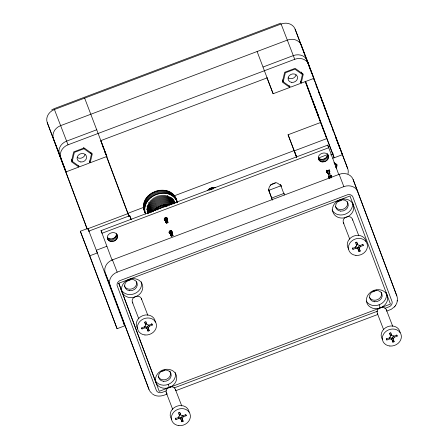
<?xml version="1.0" encoding="UTF-8"?>
<svg xmlns="http://www.w3.org/2000/svg" width="448" height="448" viewBox="0 0 448 448"><rect width="100%" height="100%" fill="white"/><g stroke="black" fill="none" stroke-linecap="round" stroke-linejoin="round"><path stroke-width="0.67" d="M145.454 213.237C134.635 192.808 172.547 179.424 177.296 202.126M145.561 214.099C139.485 196.834 168.006 184.733 176.624 200.637L175.437 197.568M108.522 240.268L107.52 237.675C110.622 240.688 116.721 238.09 116.514 233.71C121.234 239.854 109.015 245.274 107.341 238.073M166.841 220.606L167.496 219.313L166.925 217.672M171.713 233.626C174.77 229.152 165.637 231.997 170.582 233.985M319.491 160.675L318.489 158.082C321.591 161.101 327.695 158.497 327.482 154.123C332.203 160.261 319.99 165.687 318.31 158.48M329.157 172.743L329.812 171.45L329.235 169.814M330.394 175.09L331.397 177.682C333.318 173.897 325.942 176.187 329.588 178.254L328.586 175.661M167.927 222.348L167.67 221.67L166.897 221.48L166.186 221.917L166.074 222.656L167.065 223.154L167.927 222.348L166.253 217.986M172.81 235.273C172.822 236.393 170.783 236.527 170.912 235.306C172.838 231.717 174.602 241.013 171.102 230.698M397.432 300.513L396.726 303.369L395.298 305.883M72.246 161.353L74.362 152.382L83.961 148.764L91.437 154.112L89.32 163.083L79.722 166.706L72.246 161.353L71.534 159.516M84.644 98.123L106.887 156.458L90.188 162.758L92.31 153.776L84.151 147.941L73.679 151.889L71.366 161.678L78.854 167.031L66.086 171.853L58.682 152.673M283.214 81.76L285.331 72.789L294.93 69.171L302.411 74.519L300.294 83.49L290.696 87.114L283.214 81.76L282.503 79.923M306.779 59.808L313.93 78.35L301.162 83.166L303.279 74.189L295.12 68.348L284.654 72.302L282.341 82.085L289.828 87.444L273.129 93.744L266.974 77.79M335.726 167.714L336.33 165.15L335.619 163.307M336.28 168.739L337.204 164.825L333.995 162.529M144.598 322.067L145.673 324.901L144.648 326.771L141.63 327.914L142.016 328.955L145.04 327.813L147.039 328.546L146.446 327.012L144.446 326.278L145.04 327.813M149.223 330.697L148.63 329.162L147.42 329.616L148.014 331.15L149.223 330.697L147.655 326.558L148.422 325.153M146.289 322.913L146.882 324.447L148.882 325.17L151.9 324.033L152.292 325.074L149.274 326.217L148.249 328.093L147.655 326.558M178.371 416.914L180.365 417.648L180.958 419.177L178.959 418.449L175.941 419.586L175.549 418.544L178.573 417.407L179.592 415.531L178.517 412.698M181.574 417.189L182.599 415.318L183.193 416.853L182.168 418.723L181.574 417.189L183.142 421.327L181.933 421.786L181.339 420.252L182.549 419.793L183.142 421.327M355.566 242.48L356.647 245.314L355.622 247.184L352.604 248.326L352.99 249.368L356.014 248.226L358.014 248.959L357.42 247.425L355.421 246.691L356.014 248.226M358.63 246.971L359.654 245.095L360.248 246.63L359.223 248.506L358.63 246.971L360.198 251.11L358.988 251.563L358.394 250.029L359.604 249.575L360.198 251.11M389.491 333.11L390.566 335.944L389.547 337.82L386.523 338.957L386.91 339.998L389.934 338.862L391.933 339.595L391.339 338.061L389.34 337.327L389.934 338.862M392.549 337.602L393.574 335.731L394.167 337.266L393.142 339.136L392.549 337.602L394.117 341.74L392.907 342.199L392.314 340.665L393.523 340.206L394.117 341.74M386.708 311.108L391.25 309.31L394.598 306.729M394.464 306.897L395.461 305.682M207.463 190.574C209.334 188.188 212.643 187.029 215.583 187.779M153.093 211.232C157.209 206.494 163.761 204.019 169.977 204.859M51.671 109.934L54.118 108.679L280.75 23.178M360.248 246.63L363.266 245.487L362.874 244.446L359.856 245.582L357.857 244.86L357.263 243.326M183.193 416.853L186.211 415.705L185.825 414.663L182.801 415.806L180.802 415.078L180.214 413.543M394.167 337.266L397.186 336.118L396.799 335.076L393.775 336.218L391.776 335.49L391.188 333.956M54.421 109.525L281.109 24.007A11.306 9.733 -21.1 0 1 295.103 29.126L308.717 64.417A11.306 9.733 -21.1 0 0 294.728 59.293L68.034 144.81A11.306 9.733 -21.1 0 0 60.872 157.92L47.253 122.634A11.306 9.733 -21.1 0 1 54.421 109.525L68.034 144.81M96.841 129.73L66.618 141.131A11.306 9.733 -21.1 0 0 59.45 154.235L66.086 171.853M263.082 67.01L293.306 55.608A11.306 9.733 -21.1 0 1 307.294 60.732L347.704 168.582A11.306 9.733 -21.1 0 1 347.99 173.678M100.94 140.571L267.182 77.857M296.503 157.091L288.07 134.764L320.561 122.506L334.18 157.791L305.62 81.486M80.326 231.241L87.881 228.39L97.356 252.941L89.796 255.791L80.326 231.241L117.09 328.709L124.645 325.858L96.32 250.253L106.898 246.266M127.775 213.36L144.138 207.189M174.244 195.832L294.017 150.646M87.892 228.738L128.05 213.584L129.041 216.171M88.917 231.078L129.724 215.684L131.202 219.52M101.046 230.636L327.74 145.118L328.737 147.711L102.049 233.234L101.046 230.636L112.258 260.585M318.573 157.97L327.723 154.515M330.708 154.879L333.407 153.86M332.914 158.267L342.49 154.65L335.339 136.114M270.144 185.091L275.352 183.126M268.492 190.462L280.851 185.797M328.485 174.625L329.997 174.054L329.51 172.754L327.998 173.32L328.485 174.625L326.777 170.15M271.449 198.128L284.463 193.222M152.113 393.45A11.306 9.733 -21.1 0 1 148.994 389.43L105.269 272.983A11.306 9.733 -21.1 0 1 112.437 259.879L339.125 174.356A11.306 9.733 -21.1 0 1 353.119 179.48L396.838 295.921A11.306 9.733 -21.1 0 1 397.13 301.017M148.994 389.43L110.006 285.258A11.306 9.733 -21.1 0 1 117.174 272.149L343.862 186.631A11.306 9.733 -21.1 0 1 357.851 191.755M118.77 283.237L349.994 196.006L390.443 304.08L159.219 391.311L118.77 283.237L155.954 382.586L155.243 380.75M144.698 322.297L145.908 321.843M355.673 242.71L356.882 242.256M166.337 390.858L161.61 392.588A4.833 4.161 -21.1 0 1 156.464 390.706L117.096 285.516A4.833 4.161 -21.1 0 1 119.734 280.694L347.603 194.729A4.833 4.161 -21.1 0 1 352.75 196.616L392.118 301.801A4.833 4.161 -21.1 0 1 389.48 306.622L384.787 308.442M174.188 387.895L377.591 311.158M167.261 393.898C162.77 396.189 156.901 397.348 152.566 394.089M175.75 390.695L377.569 314.558M178.618 412.927L179.827 412.474M389.592 333.34L390.802 332.886M326.284 171.114L327.001 172.693L328.02 173.102L327.27 171.153M167.423 218.971C166.068 216.25 162.422 220.562 165.71 220.965M334.191 163.621L336.33 165.15M328.485 156.716C327.617 149.755 315.734 153.602 318.814 159.779M329.734 171.108C329.011 169.333 325.914 170.671 326.788 172.407M321.031 97.714L323.092 103.102M326.206 111.502L326.62 112.549L323.338 103.757M335.328 136.522L340.054 148.764L301.319 45.237A11.306 9.733 -21.1 0 0 287.325 40.113L60.637 125.636A11.306 9.733 -21.1 0 0 53.469 138.74L87.063 228.497M340.301 149.408L347.704 168.582M396.838 295.921L353.119 179.48M352.548 202.888L353.259 204.73M301.465 72.066L302.411 74.519M386.232 292.902L387.178 295.355A10.825 9.313 -21.1 0 1 374.819 308.644A10.825 9.313 -21.1 0 1 369.163 293.53A10.825 9.313 -21.1 0 1 387.178 295.355M281.109 24.007L294.728 59.293M339.125 174.356L343.862 186.631M300.451 81.323L301.162 83.166M362.874 244.462L363.266 245.487M327.499 153.675L328.25 155.624M352.402 219.111L358.814 235.732M327.404 155.26L328.406 157.853M396.794 335.098L397.186 336.118M386.322 309.747L392.739 326.362M327.006 156.374L328.009 158.967M326.323 157.394L327.32 159.986M325.388 158.25L326.39 160.843M329.308 170.156L329.812 171.45M331.257 175.364L331.761 176.663M329.034 169.865L329.784 171.808M330.982 175.073L331.733 177.016M328.91 170.212L329.661 172.155M330.859 175.42L331.61 177.363M324.274 158.894L325.276 161.493M328.692 170.531L329.448 172.474M328.53 170.218L329.997 174.054M330.478 175.459L331.212 177.358M330.355 176.002L331.106 177.951M356.054 243.779L356.647 245.314M323.042 159.286L324.038 161.879M379.131 304.83L380.318 307.899M328.972 175.717L329.969 178.31M328.972 175.997L329.7 177.929M389.978 334.41L390.566 335.944M326.883 171.102L327.639 173.046M326.536 170.962L327.286 172.906M328.485 176.17L329.235 178.114M326.25 170.744L327.001 172.693M328.446 176.602L328.95 177.901M321.765 159.398L322.767 161.991M320.533 159.225L321.535 161.818M319.418 158.777L320.421 161.37M343.336 222.533L349.748 239.154M352.402 247.834L352.99 249.368M377.255 313.163L383.667 329.784M289.117 85.602L289.828 87.444M386.322 338.464L386.91 339.998M257.102 51.514L273.129 93.744M288.07 134.764L296.778 157.326M272.451 200.15L268.537 189.739L272.182 199.511M212.778 187.611L213.27 188.888M212.302 187.684L212.794 188.961M211.831 187.785L212.324 189.062M211.366 187.919L211.859 189.19M210.907 188.076L211.4 189.353M210.459 188.261L210.952 189.532M210.022 188.468L210.515 189.745M209.597 188.703L210.09 189.98M209.194 188.966L209.686 190.238M175.801 198.302L177.318 202.289M176.82 201.242L177.296 202.468M175.028 196.857L176.215 199.926M174.574 196.168L175.756 199.237M174.076 195.507L175.258 198.576M173.533 194.88L174.714 197.949M172.945 194.286L174.126 197.35M172.318 193.721L173.505 196.79M171.657 193.194L172.838 196.263M174.25 201.113L175.084 203.134M170.957 192.702L172.138 195.77M173.858 200.413L174.854 202.994M173.415 199.735L174.664 202.966M170.223 192.254L171.405 195.322M172.922 199.097L174.418 202.972M172.379 198.486L174.126 203.006M169.462 191.839L170.643 194.908M172.043 198.559L174.037 203.728M171.164 197.378L173.656 203.84M168.666 191.475L169.848 194.538M170.738 197.529L172.984 203.342M167.843 191.145L169.03 194.214M170.027 197.081L172.771 204.187M167.003 190.865L168.185 193.934M169.282 196.678L172.021 203.778M168.498 196.314L171.741 204.714M166.135 190.624L167.322 193.693M167.44 195.362L170.934 204.406M165.25 190.434L166.438 193.502M166.858 195.742L170.346 204.786M164.354 190.282L165.536 193.351M166.001 195.535L169.742 205.223M163.442 190.187L164.623 193.25M165.127 195.373L168.862 205.061M162.518 190.131L163.699 193.2M164.231 195.266L167.972 204.954M161.588 190.126L162.77 193.194M167.21 204.697L167.686 205.929M163.33 195.21L167.07 204.898M160.653 190.165L161.84 193.234M166.281 204.742L166.986 206.578M162.417 195.205L166.158 204.893M159.718 190.249L160.905 193.318M165.34 204.826L166.051 206.668M161.504 195.255L165.245 204.943M158.788 190.383L159.97 193.452M164.41 204.96L165.122 206.802M160.586 195.356L164.578 205.694M157.858 190.562L159.04 193.631M163.481 205.139L164.192 206.982M159.673 195.507L163.414 205.201M156.934 190.792L158.122 193.861M162.557 205.363L163.268 207.206M158.771 195.714L162.758 206.052M166.998 218.014L167.496 219.313M166.718 217.722L167.468 219.671M171.595 230.742L172.346 232.691M166.594 218.07L167.345 220.018M156.022 191.061L157.209 194.13M157.875 195.972L162.361 207.474M166.23 217.678L167.933 222.158M171.466 231.09L172.222 233.038M166.09 217.879L167.905 222.443M165.995 217.84L167.591 222.012M171.046 230.95L172.542 234.847M165.9 217.812L167.541 222.102M170.962 230.899L172.508 234.942M165.794 217.79L167.216 221.474M167.238 221.57L167.714 222.796M170.867 230.86L172.469 235.032M165.693 217.784L167.11 221.463M170.671 230.81L172.648 235.738M165.586 217.784L167.003 221.463M165.48 217.795L166.897 221.48M170.565 230.804L171.987 234.483M165.374 217.818L166.79 221.502M170.458 230.804L171.881 234.489M155.126 191.374L156.307 194.443M156.996 196.274L161.459 207.788M165.267 217.851L166.69 221.536M170.352 230.815L171.774 234.5M170.246 230.843L171.668 234.522M165.172 217.896L166.589 221.581M170.145 230.877L171.562 234.556M165.077 217.946L166.494 221.631M170.044 230.916L171.461 234.601M164.987 218.008L166.404 221.693M169.949 230.972L171.371 234.651M165.144 218.691L166.326 221.76M170.094 231.644L171.282 234.713M164.83 218.154L166.253 221.838M164.769 218.238L166.186 221.917M169.775 231.101L171.198 234.78M164.713 218.322L166.55 223.11M169.702 231.174L171.125 234.858M164.668 218.417L166.454 223.07M169.641 231.258L171.007 235.026M154.246 191.733L155.428 194.802M156.134 196.627L160.815 208.762M164.567 218.602L166.292 222.964M169.546 231.437L171.422 236.13M164.377 218.182L166.163 222.824M169.512 231.532L171.242 236.046M164.573 218.96L165.323 220.909M169.243 231.106L171.097 235.917M169.445 231.986L170.195 233.929M164.226 218.82L164.976 220.769M169.098 231.846L169.848 233.789M164.186 219.251L164.685 220.55M169.058 232.277L169.557 233.57M153.384 192.13L154.566 195.199M155.294 197.025L159.718 208.544M152.538 192.573L153.726 195.636M154.476 197.473L158.872 208.986M151.721 193.049L152.908 196.118M153.686 197.96L158.06 209.462M152.93 198.486L156.918 208.824M150.931 193.564L152.118 196.633M156.559 208.141L157.265 209.983M152.208 199.058L155.949 208.746M150.17 194.118L151.357 197.187M155.798 208.695L156.268 209.922M151.525 199.662L155.266 209.35M149.442 194.706L150.629 197.775M155.07 209.283L155.54 210.51M150.886 200.301L154.874 210.638M148.747 195.328L149.934 198.397M150.287 200.973L154.022 210.661M148.086 195.978L149.274 199.046M149.733 201.673L153.468 211.361M147.47 196.655L148.652 199.724M149.223 202.395L152.712 211.439M146.888 197.361L148.07 200.43M148.518 202.502L152.006 211.54M146.35 198.089L147.532 201.158M148.361 203.913L151.603 212.313M145.852 198.839L147.039 201.908M148.014 204.697L151.004 212.453M147.717 205.498L150.209 211.96M145.404 199.612L146.586 202.681M147.224 205.66L149.968 212.766M145.001 200.402L146.188 203.47M147.045 206.478L149.285 212.29M144.648 201.202L145.83 204.271M147.168 207.945L148.915 212.464M147.101 208.762L148.848 213.282M144.34 202.02L145.527 205.083M148.338 212.806L146.843 208.93L148.142 212.974M144.082 202.843L145.27 205.912M147.252 211.187L148.002 213.125M147.174 211.327L147.918 213.27M147.896 213.394L147.398 212.1L147.678 212.85M143.881 203.672L145.062 206.741M143.724 204.506L144.911 207.575M143.623 205.346L144.81 208.415M143.573 206.181L144.76 209.25M143.578 207.015L144.76 210.084M143.634 207.838L144.816 210.907M143.741 208.656L144.928 211.725M143.903 209.462L145.085 212.531M144.11 210.258L145.398 213.629M100.979 141.154L106.887 156.458M128.022 214.004L128.772 215.936M90.731 152.27L91.437 154.112M89.477 160.916L90.188 162.758M151.698 323.54L152.292 325.074M83.485 147.532L83.961 148.764M141.428 298.698L147.84 315.319M116.43 234.853L117.432 237.446M185.819 414.686L186.211 415.705M175.347 389.334L181.765 405.95M116.032 235.967L117.034 238.56M115.349 236.986L116.351 239.579M148.876 325.198L149.274 326.217M114.419 237.843L115.422 240.436M113.299 238.487L114.302 241.08M145.085 323.366L145.673 324.901M112.067 238.879L113.07 241.472M168.162 384.423L169.344 387.492A10.825 9.313 -21.1 0 1 155.641 377.877A10.825 9.313 -21.1 0 1 172.939 370.905A10.825 9.313 -21.1 0 1 169.865 387.285M179.004 413.997L179.592 415.531M110.79 238.991L111.793 241.584M178.567 417.424L178.959 418.449M109.558 238.818L110.561 241.41M108.444 238.37L109.446 240.962M132.362 302.12L138.774 318.741M141.624 327.93L142.016 328.955M166.281 392.75L172.693 409.371M78.378 165.805L78.854 167.031M175.347 418.051L175.941 419.586M112.437 259.879L117.174 272.149M121.094 289.498L122.041 291.956M105.269 272.983L110.006 285.258M123.609 323.17L124.645 325.858M47.253 122.634L87.237 229.382M325.741 110.292L324.677 107.492M324.447 106.887L323.215 103.622M322.291 101.158L322.969 102.973M313.981 104.294L318.31 115.685L312.609 100.57L313.398 102.738M284.329 194.93L280.398 184.52C283.97 190.053 277.183 180.331 274.378 183.165C270.872 183.742 267.742 187.449 269.035 191.038M295.103 29.126L307.849 63.196M308.342 64.506L309.075 66.472M309.814 68.438L310.548 70.403M311.041 71.714L311.774 73.679M313.734 78.921L314.474 80.886M315.941 84.818L317.167 88.094M318.64 92.025L319.866 95.301M321.339 99.232L322.566 102.508M324.033 106.439L325.259 109.715M326.732 113.641L327.958 116.917M328.938 119.538L330.652 124.124M332.618 129.366L333.351 131.331M305.295 81.217L326.777 138.611L294.286 150.87L296.682 157.27M305.183 81.413L320.561 122.506M327.74 145.118L338.772 174.597M356.776 242.021L357.857 244.86M390.701 332.657L391.776 335.49M357.42 247.425L358.988 251.563M391.339 338.061L392.907 342.199M129.724 215.684L131.186 219.587M100.906 141.07L129.08 216.339M102.284 145.253L103.018 147.213M104.49 151.138L105.711 154.414M106.45 156.38L127.764 213.321M145.802 321.608L146.882 324.447M179.726 412.238L180.802 415.078M146.446 327.012L148.014 331.15M180.365 417.648L181.933 421.786M107.839 239.372C104.759 233.19 116.642 229.342 117.516 236.309M140.062 340.598L140.554 341.908M87.881 228.39L89.102 231.65M89.796 255.791L117.09 328.709M321.709 99.602L321.003 97.675M176.742 201.438L176.854 202.255M169.915 371.017A6.462 5.561 -21.1 0 1 166.774 379.154A6.462 5.561 -21.1 0 1 158.256 376.449M164.556 370.322A6.462 5.561 -21.1 0 1 161.426 371.504M381.321 292.292A6.462 5.561 -21.1 0 1 377.485 299.678A6.462 5.561 -21.1 0 1 369.421 297.298M376.404 290.046A6.462 5.561 -21.1 0 1 372.4 291.911M136.573 281.714A6.462 5.561 -21.1 0 1 132.07 288.837A6.462 5.561 -21.1 0 1 124.337 285.813M130.637 279.692A6.462 5.561 -21.1 0 1 126.398 280.935M347.402 201.667A6.462 5.561 -21.1 0 1 343.308 209.154A6.462 5.561 -21.1 0 1 335.311 206.226M341.606 200.105A6.462 5.561 -21.1 0 1 338.481 201.281M346.399 217.274A10.825 9.313 -21.1 0 1 332.696 207.659A10.825 9.313 -21.1 0 1 349.989 200.687A10.825 9.313 -21.1 0 1 346.92 217.062M134.893 297.041A10.814 9.307 -21.1 0 1 121.845 286.754A10.814 9.307 -21.1 0 1 139.429 280.571A10.814 9.307 -21.1 0 1 135.425 296.856M141.288 281.826A10.814 9.307 -21.1 0 1 134.238 293.787A10.814 9.307 -21.1 0 1 121.089 289.447M175.213 372.456A10.825 9.313 -21.1 0 1 168.493 384.294A10.825 9.313 -21.1 0 1 155.282 380.626M386.187 292.863A10.825 9.313 -21.1 0 1 379.462 304.702A10.825 9.313 -21.1 0 1 366.257 301.034M352.268 202.238A10.825 9.313 -21.1 0 1 345.212 214.206A10.825 9.313 -21.1 0 1 332.058 209.86M144.794 378.308A11.306 9.733 -21.1 0 1 144.256 377.154M132.894 303.072A4.844 4.172 -21.1 0 1 135.43 296.503A4.844 4.172 -21.1 0 1 141.652 299.768M137.771 328.748A9.694 8.344 -21.1 0 1 142.85 315.61A9.694 8.344 -21.1 0 1 155.288 322.14M166.813 393.708A4.844 4.172 -21.1 0 1 169.355 387.134A4.844 4.172 -21.1 0 1 175.571 390.398M171.696 419.384A9.694 8.344 -21.1 0 1 176.478 406.358A9.694 8.344 -21.1 0 1 189.162 412.227M343.868 223.485A4.844 4.172 -21.1 0 1 346.405 216.916A4.844 4.172 -21.1 0 1 352.626 220.181M348.746 249.161A9.694 8.344 -21.1 0 1 353.237 236.264A9.694 8.344 -21.1 0 1 366.122 241.466M377.787 314.121A4.844 4.172 -21.1 0 1 380.33 307.546A4.844 4.172 -21.1 0 1 386.546 310.811M382.346 339.349A9.694 8.344 -21.1 0 1 387.744 326.654A9.694 8.344 -21.1 0 1 400.131 332.64M296.05 74.934A4.844 4.172 -21.1 0 1 288.198 77.896M85.075 154.521A4.844 4.172 -21.1 0 1 77.224 157.489M86.778 227.959A11.306 9.733 -21.1 0 1 86.24 226.8M346.282 164.903A11.306 9.733 -21.1 0 1 346.64 166.124M129.64 290.718A6.462 5.561 -21.1 0 0 137.021 282.789A6.462 5.561 -21.1 0 0 126.263 281.697A6.462 5.561 -21.1 0 0 129.64 290.718M163.559 381.349A6.462 5.561 -21.1 0 0 170.94 373.419A6.462 5.561 -21.1 0 0 160.182 372.327A6.462 5.561 -21.1 0 0 163.559 381.349M374.534 301.762A6.462 5.561 -21.1 0 0 381.914 293.826A6.462 5.561 -21.1 0 0 371.157 292.74A6.462 5.561 -21.1 0 0 374.534 301.762M340.614 211.131A6.462 5.561 -21.1 0 0 347.995 203.202A6.462 5.561 -21.1 0 0 337.238 202.11A6.462 5.561 -21.1 0 0 340.614 211.131M144.956 334.97A9.694 8.344 -21.1 0 0 156.027 323.07A9.694 8.344 -21.1 0 0 139.894 321.434A9.694 8.344 -21.1 0 0 144.956 334.97M178.881 425.6A9.694 8.344 -21.1 0 0 189.946 413.7A9.694 8.344 -21.1 0 0 173.813 412.07A9.694 8.344 -21.1 0 0 178.881 425.6M355.93 255.382A9.694 8.344 -21.1 0 0 367.002 243.482A9.694 8.344 -21.1 0 0 350.868 241.847A9.694 8.344 -21.1 0 0 355.93 255.382M389.85 346.013A9.694 8.344 -21.1 0 0 400.921 334.118A9.694 8.344 -21.1 0 0 384.787 332.483A9.694 8.344 -21.1 0 0 389.85 346.013M291.81 82.382A4.844 4.172 -21.1 0 0 297.349 76.429A4.844 4.172 -21.1 0 0 289.279 75.611A4.844 4.172 -21.1 0 0 291.81 82.382M80.842 161.974A4.844 4.172 -21.1 0 0 86.374 156.022A4.844 4.172 -21.1 0 0 78.31 155.204A4.844 4.172 -21.1 0 0 80.842 161.974"/></g></svg>
